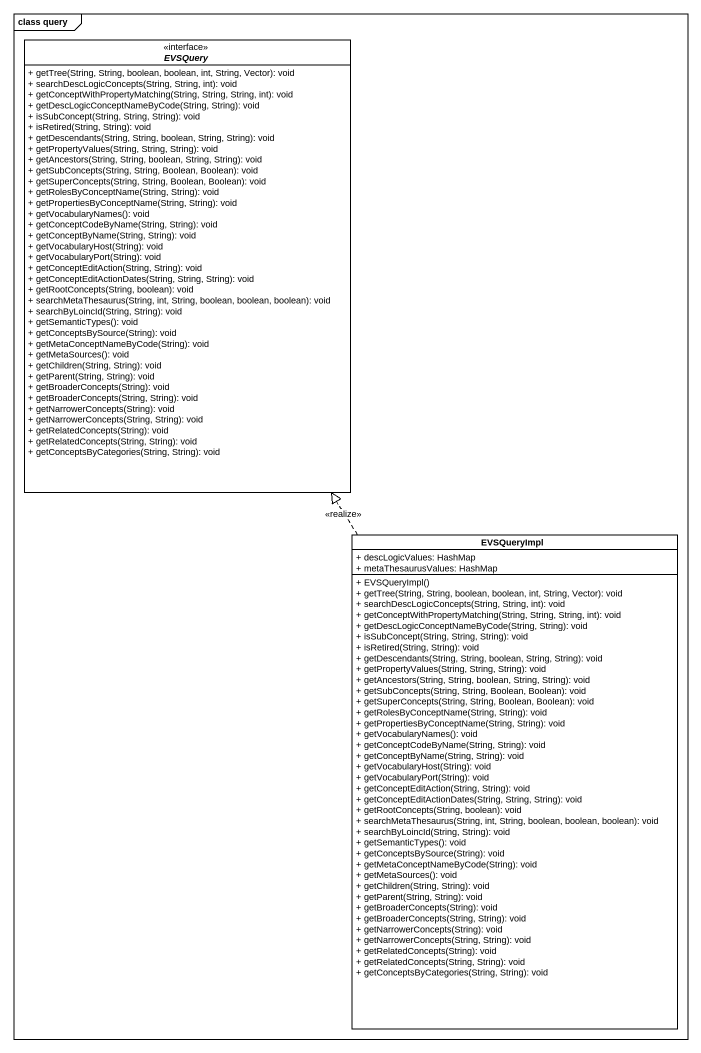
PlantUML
@startuml
mainframe class query
hide circle
hide empty members
skinparam classAttributeIconSize 0
interface EVSQuery <<interface>> {
  + getTree(String, String, boolean, boolean, int, String, Vector): void
  + searchDescLogicConcepts(String, String, int): void
  + getConceptWithPropertyMatching(String, String, String, int): void
  + getDescLogicConceptNameByCode(String, String): void
  + isSubConcept(String, String, String): void
  + isRetired(String, String): void
  + getDescendants(String, String, boolean, String, String): void
  + getPropertyValues(String, String, String): void
  + getAncestors(String, String, boolean, String, String): void
  + getSubConcepts(String, String, Boolean, Boolean): void
  + getSuperConcepts(String, String, Boolean, Boolean): void
  + getRolesByConceptName(String, String): void
  + getPropertiesByConceptName(String, String): void
  + getVocabularyNames(): void
  + getConceptCodeByName(String, String): void
  + getConceptByName(String, String): void
  + getVocabularyHost(String): void
  + getVocabularyPort(String): void
  + getConceptEditAction(String, String): void
  + getConceptEditActionDates(String, String, String): void
  + getRootConcepts(String, boolean): void
  + searchMetaThesaurus(String, int, String, boolean, boolean, boolean): void
  + searchByLoincId(String, String): void
  + getSemanticTypes(): void
  + getConceptsBySource(String): void
  + getMetaConceptNameByCode(String): void
  + getMetaSources(): void
  + getChildren(String, String): void
  + getParent(String, String): void
  + getBroaderConcepts(String): void
  + getBroaderConcepts(String, String): void
  + getNarrowerConcepts(String): void
  + getNarrowerConcepts(String, String): void
  + getRelatedConcepts(String): void
  + getRelatedConcepts(String, String): void
  + getConceptsByCategories(String, String): void
}
class EVSQueryImpl {
  + descLogicValues: HashMap
  + metaThesaurusValues: HashMap
  + EVSQueryImpl()
  + getTree(String, String, boolean, boolean, int, String, Vector): void
  + searchDescLogicConcepts(String, String, int): void
  + getConceptWithPropertyMatching(String, String, String, int): void
  + getDescLogicConceptNameByCode(String, String): void
  + isSubConcept(String, String, String): void
  + isRetired(String, String): void
  + getDescendants(String, String, boolean, String, String): void
  + getPropertyValues(String, String, String): void
  + getAncestors(String, String, boolean, String, String): void
  + getSubConcepts(String, String, Boolean, Boolean): void
  + getSuperConcepts(String, String, Boolean, Boolean): void
  + getRolesByConceptName(String, String): void
  + getPropertiesByConceptName(String, String): void
  + getVocabularyNames(): void
  + getConceptCodeByName(String, String): void
  + getConceptByName(String, String): void
  + getVocabularyHost(String): void
  + getVocabularyPort(String): void
  + getConceptEditAction(String, String): void
  + getConceptEditActionDates(String, String, String): void
  + getRootConcepts(String, boolean): void
  + searchMetaThesaurus(String, int, String, boolean, boolean, boolean): void
  + searchByLoincId(String, String): void
  + getSemanticTypes(): void
  + getConceptsBySource(String): void
  + getMetaConceptNameByCode(String): void
  + getMetaSources(): void
  + getChildren(String, String): void
  + getParent(String, String): void
  + getBroaderConcepts(String): void
  + getBroaderConcepts(String, String): void
  + getNarrowerConcepts(String): void
  + getNarrowerConcepts(String, String): void
  + getRelatedConcepts(String): void
  + getRelatedConcepts(String, String): void
  + getConceptsByCategories(String, String): void
}
EVSQueryImpl .up.|> EVSQuery : <<realize>>
@enduml
